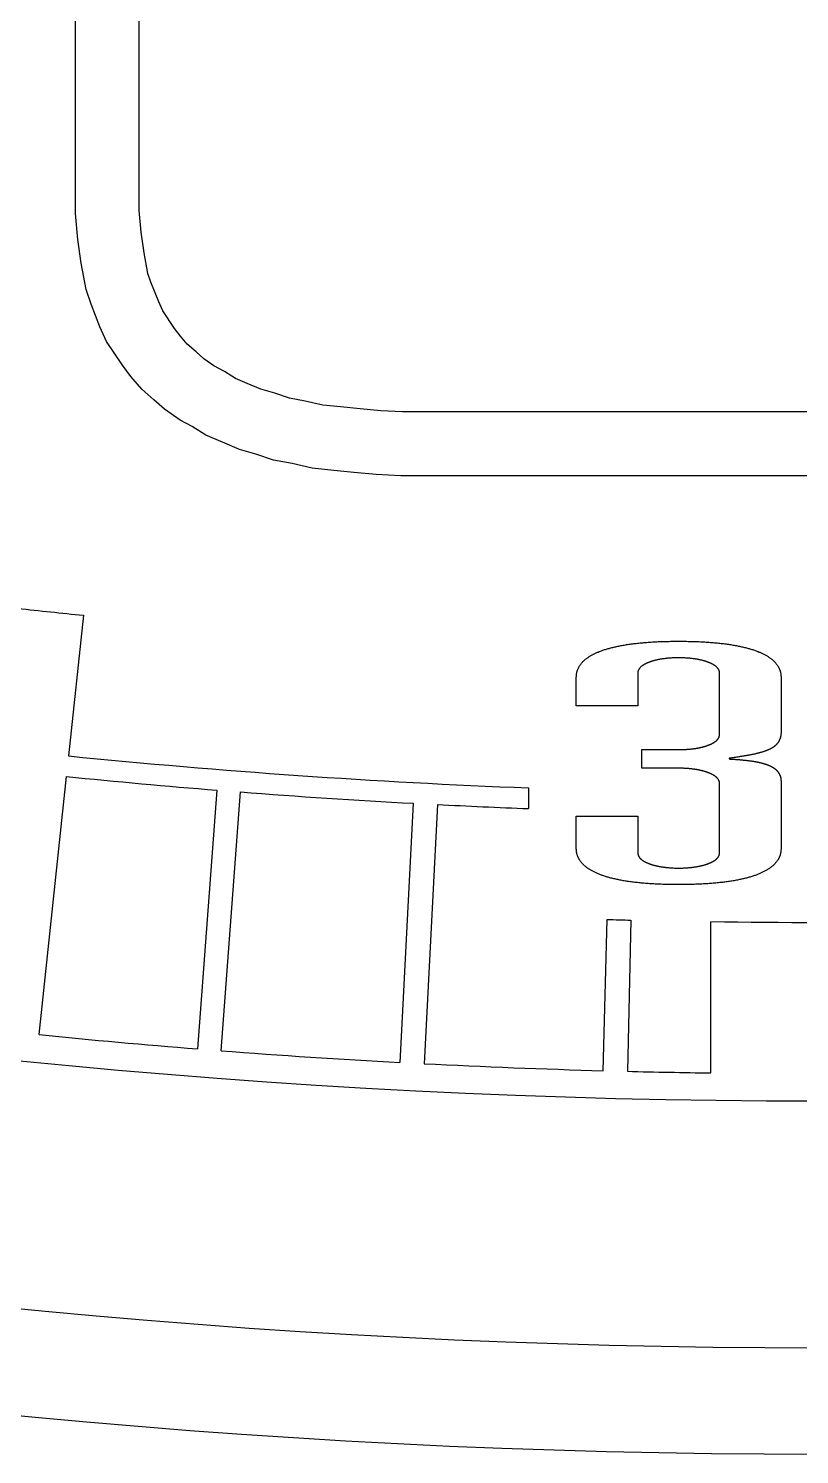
# Model space of a CAD drawing. Extents: x -19.1 to 19.1, y -19.1 to 19.1.
# Drawn here: x -1.853 to -0.041, y -19.15 to -15.799 of the extents above; entities that cross this region are included whole.
import ezdxf

# ---------------------------------------------------------------- set-up
doc = ezdxf.new("R2010")
doc.units = 0
doc.header["$LTSCALE"] = 32.67
doc.layers.add('G_OM_TRIE_D_ESQUISSE__ISO_', color=7, linetype='Continuous')
doc.layers.add('VISIBLE__ISO_', color=7, linetype='Continuous')

msp = doc.modelspace()

# ---------------------------------------------------------------- linework, layer by layer
at = {"layer": 'G_OM_TRIE_D_ESQUISSE__ISO_', "color": 7, "linetype": 'Continuous'}
msp.add_circle((0, 0), 18.9, dxfattribs=at)
at = {"layer": 'VISIBLE__ISO_', "color": 7, "linetype": 'Continuous'}
for p, q in [((-1.7425, -16.2336), (-1.7425, -12.8261)), ((-1.5925, -16.2268), (-1.5925, -12.834)), ((-1.7369, -16.295), (-1.7425, -16.2336)), ((-1.5879, -16.2775), (-1.5925, -16.2268)), ((-1.581, -16.326), (-1.5879, -16.2775)), ((-1.729, -16.3507), (-1.7369, -16.295)), ((-1.7172, -16.4124), (-1.729, -16.3507)), ((-1.5718, -16.3745), (-1.581, -16.326)), ((-1.5648, -16.3953), (-1.5718, -16.3745)), ((-1.7057, -16.4469), (-1.7172, -16.4124)), ((-1.5464, -16.4414), (-1.5648, -16.3953)), ((-1.6846, -16.4998), (-1.7057, -16.4469)), ((-1.5371, -16.4622), (-1.5464, -16.4414)), ((-1.5094, -16.5037), (-1.5371, -16.4622)), ((-1.669, -16.5348), (-1.6846, -16.4998)), ((-1.4956, -16.5222), (-1.5094, -16.5037)), ((-1.6319, -16.5904), (-1.669, -16.5348)), ((-1.4794, -16.5407), (-1.4956, -16.5222)), ((-1.4587, -16.5591), (-1.4794, -16.5407)), ((-1.4402, -16.5753), (-1.4587, -16.5591)), ((-1.4171, -16.5914), (-1.4402, -16.5753)), ((-1.6122, -16.6167), (-1.6319, -16.5904)), ((-1.5861, -16.6465), (-1.6122, -16.6167)), ((-1.3917, -16.6053), (-1.4171, -16.5914)), ((-1.3663, -16.6214), (-1.3917, -16.6053)), ((-1.5579, -16.6716), (-1.5861, -16.6465)), ((-1.3386, -16.633), (-1.3663, -16.6214)), ((-1.3063, -16.6468), (-1.3386, -16.633)), ((-1.274, -16.6561), (-1.3063, -16.6468)), ((-1.5329, -16.6935), (-1.5579, -16.6716)), ((-1.2394, -16.6676), (-1.274, -16.6561)), ((-1.2025, -16.6745), (-1.2394, -16.6676)), ((-1.1609, -16.6838), (-1.2025, -16.6745)), ((-1.1194, -16.6884), (-1.1609, -16.6838)), ((-1.4963, -16.7191), (-1.5329, -16.6935)), ((-1.468, -16.7345), (-1.4963, -16.7191)), ((-1.0732, -16.693), (-1.1194, -16.6884)), ((-1.0248, -16.6976), (-1.0732, -16.693)), ((-0.974, -16.6999), (-1.0248, -16.6976)), ((0.9948, -16.6999), (-0.974, -16.6999)), ((-1.436, -16.7549), (-1.468, -16.7345)), ((-1.397, -16.7712), (-1.436, -16.7549)), ((-1.3567, -16.7884), (-1.397, -16.7712)), ((-1.3184, -16.7994), (-1.3567, -16.7884)), ((-1.2771, -16.8131), (-1.3184, -16.7994)), ((-1.2326, -16.8215), (-1.2771, -16.8131)), ((-1.1856, -16.8319), (-1.2326, -16.8215)), ((-1.1351, -16.8375), (-1.1856, -16.8319)), ((-1.0878, -16.8423), (-1.1351, -16.8375)), ((-1.0353, -16.8473), (-1.0878, -16.8423)), ((-0.9774, -16.8499), (-1.0353, -16.8473)), ((0.9978, -16.8499), (-0.9774, -16.8499)), ((-1.7236, -17.1779), (-1.7584, -17.5085)), ((-0.5653, -17.3909), (-0.5653, -17.3237)), ((-0.4207, -17.313), (-0.4207, -17.3909)), ((-0.2288, -17.4587), (-0.2288, -17.313)), ((-0.0841, -17.3237), (-0.0841, -17.4515)), ((-0.4207, -17.3909), (-0.5653, -17.3909)), ((-0.411, -17.5373), (-0.411, -17.4935)), ((-0.411, -17.4935), (-0.3249, -17.4935)), ((-0.2057, -17.5139), (-0.2057, -17.5156)), ((-1.8274, -18.1633), (-1.7635, -17.5568)), ((-0.3249, -17.5373), (-0.411, -17.5373)), ((-1.41, -17.5887), (-1.4557, -18.1969)), ((-0.6777, -17.5835), (-0.6777, -17.6321)), ((-0.2288, -17.7368), (-0.2288, -17.5724)), ((-0.0841, -17.5693), (-0.0841, -17.7261)), ((-1.4001, -18.2012), (-1.3546, -17.5931)), ((-0.9484, -17.6197), (-0.9796, -18.2287)), ((-0.8916, -17.6226), (-0.9226, -18.2317)), ((-0.5653, -17.7261), (-0.5653, -17.6496)), ((-0.5653, -17.6496), (-0.4207, -17.6496)), ((-0.4207, -17.6496), (-0.4207, -17.7368)), ((-0.5024, -18.2481), (-0.4926, -17.8928)), ((-0.4369, -17.8943), (-0.4451, -18.2496)), ((-0.249, -18.2533), (-0.249, -17.8979))]:
    msp.add_line(p, q, dxfattribs=at)
for points in [[(-0.5653, -17.3237), (-0.5653, -17.3225), (-0.5652, -17.3214), (-0.5652, -17.3202), (-0.5651, -17.319), (-0.565, -17.3179), (-0.5648, -17.3167), (-0.5647, -17.3156), (-0.5645, -17.3144), (-0.5643, -17.3133), (-0.5641, -17.3121), (-0.5638, -17.311), (-0.5635, -17.3099), (-0.5631, -17.3088), (-0.5628, -17.3076), (-0.5624, -17.3065), (-0.562, -17.3054), (-0.5615, -17.3043), (-0.561, -17.3032), (-0.5605, -17.3021), (-0.56, -17.3011), (-0.5595, -17.3), (-0.5589, -17.2989), (-0.5583, -17.2979), (-0.5576, -17.2968), (-0.557, -17.2958), (-0.5563, -17.2948), (-0.5555, -17.2938), (-0.5548, -17.2927), (-0.554, -17.2917), (-0.5532, -17.2907), (-0.5523, -17.2898), (-0.5515, -17.2888), (-0.5506, -17.2878), (-0.5496, -17.2868), (-0.5487, -17.2859), (-0.5477, -17.2849), (-0.5467, -17.284), (-0.5457, -17.2831), (-0.5446, -17.2822), (-0.5435, -17.2813), (-0.5424, -17.2804), (-0.5412, -17.2795), (-0.54, -17.2786), (-0.5388, -17.2777), (-0.5376, -17.2768), (-0.5363, -17.276), (-0.535, -17.2751), (-0.5337, -17.2743), (-0.5323, -17.2734), (-0.5309, -17.2726), (-0.5295, -17.2718), (-0.528, -17.271), (-0.5266, -17.2702), (-0.5251, -17.2694), (-0.5235, -17.2686), (-0.5219, -17.2679), (-0.5203, -17.2671), (-0.5187, -17.2664), (-0.5171, -17.2656), (-0.5154, -17.2649), (-0.5136, -17.2642), (-0.5119, -17.2634), (-0.5101, -17.2627), (-0.5083, -17.262), (-0.5064, -17.2614), (-0.5046, -17.2607), (-0.5027, -17.26), (-0.5007, -17.2593), (-0.4988, -17.2587), (-0.4968, -17.2581), (-0.4947, -17.2574), (-0.4927, -17.2568), (-0.4906, -17.2562), (-0.4884, -17.2556), (-0.4863, -17.255), (-0.4841, -17.2544), (-0.4819, -17.2539), (-0.4796, -17.2533), (-0.4773, -17.2527), (-0.475, -17.2522), (-0.4726, -17.2517), (-0.4702, -17.2511), (-0.4678, -17.2506), (-0.4654, -17.2501), (-0.4629, -17.2496), (-0.4604, -17.2492), (-0.4578, -17.2487), (-0.4552, -17.2482), (-0.4526, -17.2478), (-0.45, -17.2473), (-0.4473, -17.2469), (-0.4446, -17.2465), (-0.4418, -17.2461), (-0.439, -17.2457), (-0.4362, -17.2453), (-0.4334, -17.2449), (-0.4305, -17.2446), (-0.4276, -17.2442), (-0.4246, -17.2439), (-0.4216, -17.2435), (-0.4186, -17.2432), (-0.4155, -17.2429), (-0.4125, -17.2426), (-0.4093, -17.2423), (-0.4062, -17.2421), (-0.403, -17.2418), (-0.3997, -17.2415), (-0.3965, -17.2413), (-0.3932, -17.2411), (-0.3898, -17.2409), (-0.3865, -17.2406), (-0.3831, -17.2405), (-0.3796, -17.2403), (-0.3761, -17.2401), (-0.3726, -17.2399), (-0.3691, -17.2398), (-0.3655, -17.2397), (-0.3619, -17.2395), (-0.3583, -17.2394), (-0.3547, -17.2393), (-0.351, -17.2392), (-0.3473, -17.2392), (-0.3436, -17.2391), (-0.3399, -17.239), (-0.3361, -17.239), (-0.3324, -17.239), (-0.3286, -17.239), (-0.3249, -17.2389), (-0.3211, -17.239), (-0.3173, -17.239), (-0.3136, -17.239), (-0.3098, -17.239), (-0.3061, -17.2391), (-0.3024, -17.2392), (-0.2987, -17.2392), (-0.295, -17.2393), (-0.2914, -17.2394), (-0.2877, -17.2395), (-0.2841, -17.2397), (-0.2806, -17.2398), (-0.277, -17.2399), (-0.2735, -17.2401), (-0.27, -17.2403), (-0.2666, -17.2405), (-0.2632, -17.2406), (-0.2598, -17.2409), (-0.2565, -17.2411), (-0.2531, -17.2413), (-0.2499, -17.2415), (-0.2466, -17.2418), (-0.2434, -17.2421), (-0.2403, -17.2423), (-0.2371, -17.2426), (-0.234, -17.2429), (-0.231, -17.2432), (-0.228, -17.2435), (-0.225, -17.2439), (-0.222, -17.2442), (-0.2191, -17.2446), (-0.2162, -17.2449), (-0.2133, -17.2453), (-0.2105, -17.2457), (-0.2077, -17.2461), (-0.205, -17.2465), (-0.2022, -17.2469), (-0.1996, -17.2473), (-0.1969, -17.2478), (-0.1943, -17.2482), (-0.1917, -17.2487), (-0.1891, -17.2492), (-0.1866, -17.2496), (-0.1841, -17.2501), (-0.1817, -17.2506), (-0.1793, -17.2511), (-0.1769, -17.2517), (-0.1745, -17.2522), (-0.1722, -17.2527), (-0.1699, -17.2533), (-0.1676, -17.2539), (-0.1654, -17.2544), (-0.1632, -17.255), (-0.1611, -17.2556), (-0.1589, -17.2562), (-0.1568, -17.2568), (-0.1548, -17.2574), (-0.1527, -17.2581), (-0.1507, -17.2587), (-0.1487, -17.2593), (-0.1468, -17.26), (-0.1449, -17.2607), (-0.143, -17.2614), (-0.1412, -17.262), (-0.1394, -17.2627), (-0.1376, -17.2634), (-0.1358, -17.2642), (-0.1341, -17.2649), (-0.1324, -17.2656), (-0.1307, -17.2664), (-0.1291, -17.2671), (-0.1275, -17.2679), (-0.1259, -17.2686), (-0.1244, -17.2694), (-0.1229, -17.2702), (-0.1214, -17.271), (-0.1199, -17.2718), (-0.1185, -17.2726), (-0.1171, -17.2734), (-0.1158, -17.2743), (-0.1144, -17.2751), (-0.1131, -17.276), (-0.1119, -17.2768), (-0.1106, -17.2777), (-0.1094, -17.2786), (-0.1082, -17.2795), (-0.1071, -17.2804), (-0.1059, -17.2813), (-0.1048, -17.2822), (-0.1038, -17.2831), (-0.1027, -17.284), (-0.1017, -17.2849), (-0.1007, -17.2859), (-0.0998, -17.2868), (-0.0988, -17.2878), (-0.0979, -17.2888), (-0.0971, -17.2898), (-0.0962, -17.2907), (-0.0954, -17.2917), (-0.0946, -17.2927), (-0.0939, -17.2938), (-0.0932, -17.2948), (-0.0925, -17.2958), (-0.0918, -17.2968), (-0.0912, -17.2979), (-0.0905, -17.2989), (-0.09, -17.3), (-0.0894, -17.3011), (-0.0889, -17.3021), (-0.0884, -17.3032), (-0.0879, -17.3043), (-0.0874, -17.3054), (-0.087, -17.3065), (-0.0866, -17.3076), (-0.0863, -17.3088), (-0.0859, -17.3099), (-0.0856, -17.311), (-0.0853, -17.3121), (-0.0851, -17.3133), (-0.0849, -17.3144), (-0.0847, -17.3156), (-0.0846, -17.3167), (-0.0844, -17.3179), (-0.0843, -17.319), (-0.0843, -17.3202), (-0.0842, -17.3214), (-0.0841, -17.3225), (-0.0841, -17.3237)], [(-0.2288, -17.313), (-0.2288, -17.3126), (-0.2288, -17.3121), (-0.2289, -17.3117), (-0.2289, -17.3112), (-0.229, -17.3108), (-0.229, -17.3103), (-0.2291, -17.3099), (-0.2292, -17.3094), (-0.2293, -17.309), (-0.2295, -17.3086), (-0.2296, -17.3081), (-0.2298, -17.3077), (-0.2299, -17.3072), (-0.2301, -17.3068), (-0.2303, -17.3064), (-0.2306, -17.3059), (-0.2308, -17.3055), (-0.231, -17.3051), (-0.2313, -17.3047), (-0.2315, -17.3042), (-0.2318, -17.3038), (-0.2321, -17.3034), (-0.2324, -17.303), (-0.2327, -17.3026), (-0.2331, -17.3022), (-0.2334, -17.3018), (-0.2338, -17.3014), (-0.2341, -17.301), (-0.2345, -17.3006), (-0.2349, -17.3002), (-0.2353, -17.2998), (-0.2357, -17.2994), (-0.2361, -17.299), (-0.2366, -17.2986), (-0.237, -17.2982), (-0.2375, -17.2978), (-0.238, -17.2974), (-0.2385, -17.2971), (-0.239, -17.2967), (-0.2395, -17.2963), (-0.24, -17.296), (-0.2405, -17.2956), (-0.2411, -17.2952), (-0.2416, -17.2949), (-0.2422, -17.2945), (-0.2428, -17.2941), (-0.2434, -17.2938), (-0.244, -17.2934), (-0.2446, -17.2931), (-0.2452, -17.2927), (-0.2458, -17.2924), (-0.2465, -17.2921), (-0.2471, -17.2917), (-0.2478, -17.2914), (-0.2485, -17.2911), (-0.2492, -17.2907), (-0.2499, -17.2904), (-0.2506, -17.2901), (-0.2513, -17.2898), (-0.2521, -17.2895), (-0.2528, -17.2892), (-0.2536, -17.2888), (-0.2543, -17.2885), (-0.2551, -17.2882), (-0.2559, -17.2879), (-0.2567, -17.2877), (-0.2575, -17.2874), (-0.2583, -17.2871), (-0.2592, -17.2868), (-0.26, -17.2865), (-0.2609, -17.2862), (-0.2617, -17.286), (-0.2626, -17.2857), (-0.2635, -17.2854), (-0.2644, -17.2852), (-0.2653, -17.2849), (-0.2662, -17.2847), (-0.2671, -17.2844), (-0.2681, -17.2842), (-0.269, -17.2839), (-0.27, -17.2837), (-0.2709, -17.2835), (-0.2719, -17.2832), (-0.2729, -17.283), (-0.274, -17.2828), (-0.2751, -17.2825), (-0.2762, -17.2823), (-0.2774, -17.2821), (-0.2787, -17.2818), (-0.28, -17.2816), (-0.2814, -17.2813), (-0.2828, -17.2811), (-0.2843, -17.2808), (-0.2859, -17.2806), (-0.2875, -17.2803), (-0.2892, -17.2801), (-0.291, -17.2799), (-0.2929, -17.2796), (-0.2948, -17.2794), (-0.2967, -17.2792), (-0.2988, -17.279), (-0.3009, -17.2788), (-0.3031, -17.2787), (-0.3053, -17.2785), (-0.3076, -17.2784), (-0.31, -17.2782), (-0.3124, -17.2781), (-0.3148, -17.278), (-0.3173, -17.278), (-0.3198, -17.2779), (-0.3223, -17.2779), (-0.3248, -17.2779), (-0.3274, -17.2779), (-0.3299, -17.2779), (-0.3324, -17.278), (-0.3349, -17.278), (-0.3373, -17.2781), (-0.3397, -17.2782), (-0.3421, -17.2784), (-0.3444, -17.2785), (-0.3466, -17.2787), (-0.3487, -17.2788), (-0.3508, -17.279), (-0.3529, -17.2792), (-0.3548, -17.2794), (-0.3567, -17.2796), (-0.3586, -17.2799), (-0.3603, -17.2801), (-0.362, -17.2803), (-0.3637, -17.2806), (-0.3652, -17.2808), (-0.3667, -17.2811), (-0.3682, -17.2813), (-0.3695, -17.2816), (-0.3708, -17.2818), (-0.3721, -17.2821), (-0.3733, -17.2823), (-0.3744, -17.2825), (-0.3755, -17.2828), (-0.3766, -17.283), (-0.3776, -17.2832), (-0.3786, -17.2835), (-0.3795, -17.2837), (-0.3805, -17.2839), (-0.3814, -17.2842), (-0.3824, -17.2844), (-0.3833, -17.2847), (-0.3842, -17.2849), (-0.3851, -17.2852), (-0.386, -17.2854), (-0.3869, -17.2857), (-0.3877, -17.286), (-0.3886, -17.2862), (-0.3895, -17.2865), (-0.3903, -17.2868), (-0.3911, -17.2871), (-0.3919, -17.2874), (-0.3928, -17.2877), (-0.3936, -17.2879), (-0.3943, -17.2882), (-0.3951, -17.2885), (-0.3959, -17.2888), (-0.3966, -17.2892), (-0.3974, -17.2895), (-0.3981, -17.2898), (-0.3988, -17.2901), (-0.3996, -17.2904), (-0.4003, -17.2907), (-0.4009, -17.2911), (-0.4016, -17.2914), (-0.4023, -17.2917), (-0.4029, -17.2921), (-0.4036, -17.2924), (-0.4042, -17.2927), (-0.4049, -17.2931), (-0.4055, -17.2934), (-0.4061, -17.2938), (-0.4067, -17.2941), (-0.4072, -17.2945), (-0.4078, -17.2949), (-0.4084, -17.2952), (-0.4089, -17.2956), (-0.4094, -17.296), (-0.41, -17.2963), (-0.4105, -17.2967), (-0.411, -17.2971), (-0.4115, -17.2974), (-0.4119, -17.2978), (-0.4124, -17.2982), (-0.4128, -17.2986), (-0.4133, -17.299), (-0.4137, -17.2994), (-0.4141, -17.2998), (-0.4145, -17.3002), (-0.4149, -17.3006), (-0.4153, -17.301), (-0.4157, -17.3014), (-0.416, -17.3018), (-0.4164, -17.3022), (-0.4167, -17.3026), (-0.417, -17.303), (-0.4173, -17.3034), (-0.4176, -17.3038), (-0.4179, -17.3042), (-0.4181, -17.3047), (-0.4184, -17.3051), (-0.4186, -17.3055), (-0.4189, -17.3059), (-0.4191, -17.3064), (-0.4193, -17.3068), (-0.4195, -17.3072), (-0.4196, -17.3077), (-0.4198, -17.3081), (-0.42, -17.3086), (-0.4201, -17.309), (-0.4202, -17.3094), (-0.4203, -17.3099), (-0.4204, -17.3103), (-0.4204, -17.3108), (-0.4205, -17.3112), (-0.4205, -17.3117), (-0.4206, -17.3121), (-0.4206, -17.3126), (-0.4207, -17.313)], [(-0.0841, -17.4515), (-0.0841, -17.4524), (-0.0841, -17.4533), (-0.0842, -17.4542), (-0.0842, -17.4551), (-0.0842, -17.456), (-0.0843, -17.4569), (-0.0844, -17.4578), (-0.0845, -17.4586), (-0.0846, -17.4595), (-0.0847, -17.4604), (-0.0848, -17.4612), (-0.085, -17.4621), (-0.0852, -17.4629), (-0.0854, -17.4638), (-0.0856, -17.4646), (-0.0858, -17.4654), (-0.086, -17.4662), (-0.0863, -17.467), (-0.0865, -17.4678), (-0.0868, -17.4685), (-0.0871, -17.4693), (-0.0874, -17.4701), (-0.0877, -17.4708), (-0.088, -17.4715), (-0.0884, -17.4723), (-0.0887, -17.473), (-0.0891, -17.4737), (-0.0895, -17.4744), (-0.0899, -17.4751), (-0.0903, -17.4758), (-0.0908, -17.4764), (-0.0912, -17.4771), (-0.0917, -17.4777), (-0.0922, -17.4784), (-0.0927, -17.479), (-0.0932, -17.4796), (-0.0937, -17.4802), (-0.0942, -17.4809), (-0.0948, -17.4815), (-0.0954, -17.482), (-0.096, -17.4826), (-0.0966, -17.4832), (-0.0972, -17.4838), (-0.0978, -17.4843), (-0.0985, -17.4849), (-0.0991, -17.4854), (-0.0998, -17.4859), (-0.1005, -17.4865), (-0.1012, -17.487), (-0.1019, -17.4875), (-0.1026, -17.488), (-0.1034, -17.4885), (-0.1042, -17.489), (-0.1049, -17.4895), (-0.1057, -17.4899), (-0.1065, -17.4904), (-0.1074, -17.4909), (-0.1082, -17.4913), (-0.1091, -17.4918), (-0.1099, -17.4922), (-0.1108, -17.4927), (-0.1117, -17.4931), (-0.1126, -17.4935), (-0.1136, -17.494), (-0.1145, -17.4944), (-0.1155, -17.4948), (-0.1164, -17.4952), (-0.1174, -17.4956), (-0.1184, -17.496), (-0.1195, -17.4964), (-0.1205, -17.4968), (-0.1216, -17.4971), (-0.1226, -17.4975), (-0.1237, -17.4979), (-0.1248, -17.4982), (-0.1259, -17.4986), (-0.1271, -17.499), (-0.1282, -17.4993), (-0.1294, -17.4997), (-0.1305, -17.5), (-0.1317, -17.5004), (-0.1329, -17.5007), (-0.1342, -17.501), (-0.1354, -17.5014), (-0.1367, -17.5017), (-0.1379, -17.502), (-0.1392, -17.5023), (-0.1405, -17.5027), (-0.1419, -17.503), (-0.1432, -17.5033), (-0.1445, -17.5036), (-0.1459, -17.5039), (-0.1473, -17.5042), (-0.1487, -17.5045), (-0.1501, -17.5048), (-0.1516, -17.5051), (-0.153, -17.5054), (-0.1545, -17.5057), (-0.156, -17.506), (-0.1575, -17.5063), (-0.159, -17.5065), (-0.1605, -17.5068), (-0.1621, -17.5071), (-0.1636, -17.5074), (-0.1652, -17.5077), (-0.1668, -17.508), (-0.1684, -17.5082), (-0.17, -17.5085), (-0.1717, -17.5088), (-0.1734, -17.5091), (-0.175, -17.5093), (-0.1767, -17.5096), (-0.1785, -17.5099), (-0.1802, -17.5101), (-0.1819, -17.5104), (-0.1837, -17.5107), (-0.1855, -17.511), (-0.1873, -17.5112), (-0.1891, -17.5115), (-0.1909, -17.5118), (-0.1927, -17.512), (-0.1945, -17.5123), (-0.1964, -17.5126), (-0.1982, -17.5128), (-0.2001, -17.5131), (-0.2019, -17.5133), (-0.2038, -17.5136), (-0.2057, -17.5139)], [(-0.3249, -17.4935), (-0.3236, -17.4935), (-0.3222, -17.4935), (-0.3209, -17.4935), (-0.3196, -17.4935), (-0.3183, -17.4935), (-0.317, -17.4934), (-0.3157, -17.4934), (-0.3144, -17.4934), (-0.3131, -17.4933), (-0.3118, -17.4933), (-0.3105, -17.4932), (-0.3092, -17.4931), (-0.308, -17.4931), (-0.3067, -17.493), (-0.3054, -17.4929), (-0.3042, -17.4928), (-0.303, -17.4927), (-0.3017, -17.4926), (-0.3005, -17.4925), (-0.2993, -17.4924), (-0.2981, -17.4923), (-0.2969, -17.4922), (-0.2957, -17.4921), (-0.2945, -17.492), (-0.2934, -17.4918), (-0.2922, -17.4917), (-0.291, -17.4915), (-0.2899, -17.4914), (-0.2888, -17.4912), (-0.2876, -17.4911), (-0.2865, -17.4909), (-0.2854, -17.4908), (-0.2843, -17.4906), (-0.2832, -17.4904), (-0.2822, -17.4902), (-0.2811, -17.4901), (-0.28, -17.4899), (-0.279, -17.4897), (-0.2779, -17.4895), (-0.2769, -17.4893), (-0.2759, -17.4891), (-0.2749, -17.4889), (-0.2739, -17.4886), (-0.2729, -17.4884), (-0.2719, -17.4882), (-0.2709, -17.488), (-0.27, -17.4877), (-0.269, -17.4875), (-0.2681, -17.4873), (-0.2671, -17.487), (-0.2662, -17.4868), (-0.2653, -17.4865), (-0.2644, -17.4863), (-0.2635, -17.486), (-0.2626, -17.4857), (-0.2617, -17.4855), (-0.2609, -17.4852), (-0.26, -17.4849), (-0.2592, -17.4847), (-0.2583, -17.4844), (-0.2575, -17.4841), (-0.2567, -17.4838), (-0.2559, -17.4835), (-0.2551, -17.4832), (-0.2543, -17.4829), (-0.2536, -17.4826), (-0.2528, -17.4823), (-0.2521, -17.482), (-0.2513, -17.4817), (-0.2506, -17.4814), (-0.2499, -17.4811), (-0.2492, -17.4807), (-0.2485, -17.4804), (-0.2478, -17.4801), (-0.2471, -17.4798), (-0.2465, -17.4794), (-0.2458, -17.4791), (-0.2452, -17.4788), (-0.2446, -17.4784), (-0.244, -17.4781), (-0.2434, -17.4777), (-0.2428, -17.4774), (-0.2422, -17.477), (-0.2416, -17.4767), (-0.2411, -17.4763), (-0.2405, -17.4759), (-0.24, -17.4756), (-0.2395, -17.4752), (-0.239, -17.4748), (-0.2385, -17.4745), (-0.238, -17.4741), (-0.2375, -17.4737), (-0.237, -17.4733), (-0.2366, -17.473), (-0.2361, -17.4726), (-0.2357, -17.4722), (-0.2353, -17.4718), (-0.2349, -17.4714), (-0.2345, -17.471), (-0.2341, -17.4706), (-0.2338, -17.4702), (-0.2334, -17.4698), (-0.2331, -17.4694), (-0.2327, -17.469), (-0.2324, -17.4686), (-0.2321, -17.4682), (-0.2318, -17.4678), (-0.2315, -17.4674), (-0.2313, -17.467), (-0.231, -17.4666), (-0.2308, -17.4661), (-0.2306, -17.4657), (-0.2303, -17.4653), (-0.2301, -17.4649), (-0.2299, -17.4644), (-0.2298, -17.464), (-0.2296, -17.4636), (-0.2295, -17.4631), (-0.2293, -17.4627), (-0.2292, -17.4623), (-0.2291, -17.4618), (-0.229, -17.4614), (-0.229, -17.461), (-0.2289, -17.4605), (-0.2289, -17.4601), (-0.2288, -17.4596), (-0.2288, -17.4592), (-0.2288, -17.4587)], [(-0.2057, -17.5156), (-0.2038, -17.5157), (-0.2019, -17.5158), (-0.2001, -17.5159), (-0.1982, -17.516), (-0.1964, -17.5161), (-0.1945, -17.5163), (-0.1927, -17.5164), (-0.1909, -17.5165), (-0.1891, -17.5166), (-0.1873, -17.5168), (-0.1855, -17.5169), (-0.1837, -17.517), (-0.1819, -17.5172), (-0.1802, -17.5173), (-0.1785, -17.5175), (-0.1767, -17.5176), (-0.175, -17.5178), (-0.1734, -17.518), (-0.1717, -17.5181), (-0.17, -17.5183), (-0.1684, -17.5185), (-0.1668, -17.5187), (-0.1652, -17.5188), (-0.1636, -17.519), (-0.1621, -17.5192), (-0.1605, -17.5194), (-0.159, -17.5196), (-0.1575, -17.5198), (-0.156, -17.52), (-0.1545, -17.5202), (-0.153, -17.5204), (-0.1516, -17.5207), (-0.1501, -17.5209), (-0.1487, -17.5211), (-0.1473, -17.5214), (-0.1459, -17.5216), (-0.1445, -17.5218), (-0.1432, -17.5221), (-0.1419, -17.5223), (-0.1405, -17.5226), (-0.1392, -17.5229), (-0.1379, -17.5231), (-0.1367, -17.5234), (-0.1354, -17.5237), (-0.1342, -17.5239), (-0.1329, -17.5242), (-0.1317, -17.5245), (-0.1305, -17.5248), (-0.1294, -17.5251), (-0.1282, -17.5254), (-0.1271, -17.5257), (-0.1259, -17.5261), (-0.1248, -17.5264), (-0.1237, -17.5267), (-0.1226, -17.527), (-0.1216, -17.5274), (-0.1205, -17.5277), (-0.1195, -17.5281), (-0.1185, -17.5284), (-0.1174, -17.5288), (-0.1165, -17.5292), (-0.1155, -17.5295), (-0.1145, -17.5299), (-0.1136, -17.5303), (-0.1126, -17.5307), (-0.1117, -17.5311), (-0.1108, -17.5315), (-0.1099, -17.5319), (-0.1091, -17.5323), (-0.1082, -17.5327), (-0.1074, -17.5332), (-0.1066, -17.5336), (-0.1058, -17.534), (-0.105, -17.5345), (-0.1042, -17.5349), (-0.1034, -17.5354), (-0.1027, -17.5359), (-0.1019, -17.5363), (-0.1012, -17.5368), (-0.1005, -17.5373), (-0.0998, -17.5378), (-0.0991, -17.5383), (-0.0985, -17.5388), (-0.0978, -17.5393), (-0.0972, -17.5399), (-0.0966, -17.5404), (-0.096, -17.5409), (-0.0954, -17.5415), (-0.0948, -17.542), (-0.0943, -17.5426), (-0.0937, -17.5431), (-0.0932, -17.5437), (-0.0927, -17.5443), (-0.0922, -17.5449), (-0.0917, -17.5455), (-0.0913, -17.5461), (-0.0908, -17.5467), (-0.0904, -17.5473), (-0.0899, -17.5479), (-0.0895, -17.5486), (-0.0891, -17.5492), (-0.0888, -17.5499), (-0.0884, -17.5505), (-0.0881, -17.5512), (-0.0877, -17.5519), (-0.0874, -17.5526), (-0.0871, -17.5533), (-0.0868, -17.554), (-0.0865, -17.5547), (-0.0863, -17.5554), (-0.086, -17.5561), (-0.0858, -17.5568), (-0.0856, -17.5576), (-0.0854, -17.5583), (-0.0852, -17.5591), (-0.085, -17.5598), (-0.0849, -17.5606), (-0.0847, -17.5614), (-0.0846, -17.5621), (-0.0845, -17.5629), (-0.0844, -17.5637), (-0.0843, -17.5645), (-0.0843, -17.5653), (-0.0842, -17.5661), (-0.0842, -17.5669), (-0.0841, -17.5677), (-0.0841, -17.5685), (-0.0841, -17.5693)], [(-0.2288, -17.5724), (-0.2288, -17.572), (-0.2288, -17.5715), (-0.2289, -17.5711), (-0.2289, -17.5707), (-0.229, -17.5702), (-0.229, -17.5698), (-0.2291, -17.5693), (-0.2292, -17.5689), (-0.2293, -17.5685), (-0.2295, -17.568), (-0.2296, -17.5676), (-0.2298, -17.5672), (-0.2299, -17.5667), (-0.2301, -17.5663), (-0.2303, -17.5659), (-0.2306, -17.5655), (-0.2308, -17.565), (-0.231, -17.5646), (-0.2313, -17.5642), (-0.2315, -17.5638), (-0.2318, -17.5634), (-0.2321, -17.5629), (-0.2324, -17.5625), (-0.2327, -17.5621), (-0.2331, -17.5617), (-0.2334, -17.5613), (-0.2338, -17.5609), (-0.2341, -17.5605), (-0.2345, -17.5601), (-0.2349, -17.5597), (-0.2353, -17.5593), (-0.2357, -17.5589), (-0.2361, -17.5585), (-0.2366, -17.5582), (-0.237, -17.5578), (-0.2375, -17.5574), (-0.238, -17.557), (-0.2385, -17.5566), (-0.239, -17.5563), (-0.2395, -17.5559), (-0.24, -17.5555), (-0.2405, -17.5552), (-0.2411, -17.5548), (-0.2416, -17.5544), (-0.2422, -17.5541), (-0.2428, -17.5537), (-0.2434, -17.5534), (-0.244, -17.553), (-0.2446, -17.5527), (-0.2452, -17.5523), (-0.2458, -17.552), (-0.2465, -17.5516), (-0.2471, -17.5513), (-0.2478, -17.551), (-0.2485, -17.5506), (-0.2492, -17.5503), (-0.2499, -17.55), (-0.2506, -17.5497), (-0.2513, -17.5493), (-0.2521, -17.549), (-0.2528, -17.5487), (-0.2536, -17.5484), (-0.2543, -17.5481), (-0.2551, -17.5478), (-0.2559, -17.5475), (-0.2567, -17.5472), (-0.2575, -17.5469), (-0.2583, -17.5466), (-0.2592, -17.5463), (-0.26, -17.546), (-0.2609, -17.5458), (-0.2617, -17.5455), (-0.2626, -17.5452), (-0.2635, -17.545), (-0.2644, -17.5447), (-0.2653, -17.5444), (-0.2662, -17.5442), (-0.2671, -17.5439), (-0.2681, -17.5437), (-0.269, -17.5434), (-0.2699, -17.5432), (-0.2709, -17.543), (-0.2719, -17.5427), (-0.2729, -17.5425), (-0.2739, -17.5423), (-0.2749, -17.5421), (-0.2759, -17.5419), (-0.2769, -17.5416), (-0.2779, -17.5414), (-0.279, -17.5412), (-0.28, -17.541), (-0.2811, -17.5408), (-0.2822, -17.5407), (-0.2832, -17.5405), (-0.2843, -17.5403), (-0.2854, -17.5401), (-0.2865, -17.54), (-0.2876, -17.5398), (-0.2888, -17.5396), (-0.2899, -17.5395), (-0.291, -17.5393), (-0.2922, -17.5392), (-0.2934, -17.539), (-0.2945, -17.5389), (-0.2957, -17.5388), (-0.2969, -17.5387), (-0.2981, -17.5385), (-0.2993, -17.5384), (-0.3005, -17.5383), (-0.3017, -17.5382), (-0.303, -17.5381), (-0.3042, -17.538), (-0.3054, -17.5379), (-0.3067, -17.5379), (-0.308, -17.5378), (-0.3092, -17.5377), (-0.3105, -17.5376), (-0.3118, -17.5376), (-0.3131, -17.5375), (-0.3144, -17.5375), (-0.3157, -17.5374), (-0.317, -17.5374), (-0.3183, -17.5374), (-0.3196, -17.5374), (-0.3209, -17.5373), (-0.3222, -17.5373), (-0.3236, -17.5373), (-0.3249, -17.5373)], [(-0.0841, -17.7261), (-0.0841, -17.7273), (-0.0842, -17.7284), (-0.0843, -17.7296), (-0.0843, -17.7307), (-0.0844, -17.7319), (-0.0846, -17.7331), (-0.0847, -17.7342), (-0.0849, -17.7354), (-0.0851, -17.7365), (-0.0853, -17.7376), (-0.0856, -17.7388), (-0.0859, -17.7399), (-0.0863, -17.741), (-0.0866, -17.7422), (-0.087, -17.7433), (-0.0874, -17.7444), (-0.0879, -17.7455), (-0.0884, -17.7466), (-0.0889, -17.7476), (-0.0894, -17.7487), (-0.09, -17.7498), (-0.0905, -17.7508), (-0.0912, -17.7519), (-0.0918, -17.7529), (-0.0925, -17.754), (-0.0932, -17.755), (-0.0939, -17.756), (-0.0946, -17.757), (-0.0954, -17.758), (-0.0962, -17.759), (-0.0971, -17.76), (-0.0979, -17.761), (-0.0988, -17.762), (-0.0998, -17.7629), (-0.1007, -17.7639), (-0.1017, -17.7648), (-0.1027, -17.7658), (-0.1038, -17.7667), (-0.1048, -17.7676), (-0.1059, -17.7685), (-0.1071, -17.7694), (-0.1082, -17.7703), (-0.1094, -17.7712), (-0.1106, -17.7721), (-0.1119, -17.773), (-0.1131, -17.7738), (-0.1144, -17.7747), (-0.1158, -17.7755), (-0.1171, -17.7763), (-0.1185, -17.7772), (-0.1199, -17.778), (-0.1214, -17.7788), (-0.1229, -17.7796), (-0.1244, -17.7804), (-0.1259, -17.7811), (-0.1275, -17.7819), (-0.1291, -17.7827), (-0.1307, -17.7834), (-0.1324, -17.7842), (-0.1341, -17.7849), (-0.1358, -17.7856), (-0.1376, -17.7863), (-0.1394, -17.787), (-0.1412, -17.7877), (-0.143, -17.7884), (-0.1449, -17.7891), (-0.1468, -17.7898), (-0.1487, -17.7904), (-0.1507, -17.7911), (-0.1527, -17.7917), (-0.1548, -17.7924), (-0.1568, -17.793), (-0.1589, -17.7936), (-0.1611, -17.7942), (-0.1632, -17.7948), (-0.1654, -17.7954), (-0.1676, -17.7959), (-0.1699, -17.7965), (-0.1722, -17.797), (-0.1745, -17.7976), (-0.1769, -17.7981), (-0.1793, -17.7986), (-0.1817, -17.7991), (-0.1841, -17.7997), (-0.1866, -17.8001), (-0.1891, -17.8006), (-0.1917, -17.8011), (-0.1943, -17.8016), (-0.1969, -17.802), (-0.1996, -17.8024), (-0.2022, -17.8029), (-0.205, -17.8033), (-0.2077, -17.8037), (-0.2105, -17.8041), (-0.2133, -17.8045), (-0.2162, -17.8048), (-0.2191, -17.8052), (-0.222, -17.8056), (-0.225, -17.8059), (-0.228, -17.8062), (-0.231, -17.8066), (-0.234, -17.8069), (-0.2371, -17.8072), (-0.2403, -17.8075), (-0.2434, -17.8077), (-0.2466, -17.808), (-0.2499, -17.8082), (-0.2531, -17.8085), (-0.2565, -17.8087), (-0.2598, -17.8089), (-0.2632, -17.8091), (-0.2666, -17.8093), (-0.27, -17.8095), (-0.2735, -17.8097), (-0.277, -17.8098), (-0.2806, -17.81), (-0.2841, -17.8101), (-0.2877, -17.8103), (-0.2914, -17.8104), (-0.295, -17.8105), (-0.2987, -17.8106), (-0.3024, -17.8106), (-0.3061, -17.8107), (-0.3098, -17.8107), (-0.3136, -17.8108), (-0.3173, -17.8108), (-0.3211, -17.8108), (-0.3249, -17.8108), (-0.3286, -17.8108), (-0.3324, -17.8108), (-0.3361, -17.8108), (-0.3399, -17.8107), (-0.3436, -17.8107), (-0.3473, -17.8106), (-0.351, -17.8106), (-0.3547, -17.8105), (-0.3583, -17.8104), (-0.3619, -17.8103), (-0.3655, -17.8101), (-0.3691, -17.81), (-0.3726, -17.8098), (-0.3761, -17.8097), (-0.3796, -17.8095), (-0.3831, -17.8093), (-0.3865, -17.8091), (-0.3898, -17.8089), (-0.3932, -17.8087), (-0.3965, -17.8085), (-0.3997, -17.8082), (-0.403, -17.808), (-0.4062, -17.8077), (-0.4093, -17.8075), (-0.4125, -17.8072), (-0.4155, -17.8069), (-0.4186, -17.8066), (-0.4216, -17.8062), (-0.4246, -17.8059), (-0.4276, -17.8056), (-0.4305, -17.8052), (-0.4334, -17.8048), (-0.4362, -17.8045), (-0.439, -17.8041), (-0.4418, -17.8037), (-0.4446, -17.8033), (-0.4473, -17.8029), (-0.45, -17.8024), (-0.4526, -17.802), (-0.4552, -17.8016), (-0.4578, -17.8011), (-0.4604, -17.8006), (-0.4629, -17.8001), (-0.4654, -17.7997), (-0.4678, -17.7991), (-0.4702, -17.7986), (-0.4726, -17.7981), (-0.475, -17.7976), (-0.4773, -17.797), (-0.4796, -17.7965), (-0.4819, -17.7959), (-0.4841, -17.7954), (-0.4863, -17.7948), (-0.4884, -17.7942), (-0.4906, -17.7936), (-0.4927, -17.793), (-0.4947, -17.7924), (-0.4968, -17.7917), (-0.4988, -17.7911), (-0.5007, -17.7904), (-0.5027, -17.7898), (-0.5046, -17.7891), (-0.5064, -17.7884), (-0.5083, -17.7877), (-0.5101, -17.787), (-0.5119, -17.7863), (-0.5136, -17.7856), (-0.5154, -17.7849), (-0.5171, -17.7842), (-0.5187, -17.7834), (-0.5203, -17.7827), (-0.5219, -17.7819), (-0.5235, -17.7811), (-0.5251, -17.7804), (-0.5266, -17.7796), (-0.528, -17.7788), (-0.5295, -17.778), (-0.5309, -17.7772), (-0.5323, -17.7763), (-0.5337, -17.7755), (-0.535, -17.7747), (-0.5363, -17.7738), (-0.5376, -17.773), (-0.5388, -17.7721), (-0.54, -17.7712), (-0.5412, -17.7703), (-0.5424, -17.7694), (-0.5435, -17.7685), (-0.5446, -17.7676), (-0.5457, -17.7667), (-0.5467, -17.7658), (-0.5477, -17.7648), (-0.5487, -17.7639), (-0.5496, -17.7629), (-0.5506, -17.762), (-0.5515, -17.761), (-0.5523, -17.76), (-0.5532, -17.759), (-0.554, -17.758), (-0.5548, -17.757), (-0.5555, -17.756), (-0.5563, -17.755), (-0.557, -17.754), (-0.5576, -17.7529), (-0.5583, -17.7519), (-0.5589, -17.7508), (-0.5595, -17.7498), (-0.56, -17.7487), (-0.5605, -17.7476), (-0.561, -17.7466), (-0.5615, -17.7455), (-0.562, -17.7444), (-0.5624, -17.7433), (-0.5628, -17.7422), (-0.5631, -17.741), (-0.5635, -17.7399), (-0.5638, -17.7388), (-0.5641, -17.7376), (-0.5643, -17.7365), (-0.5645, -17.7354), (-0.5647, -17.7342), (-0.5648, -17.7331), (-0.565, -17.7319), (-0.5651, -17.7307), (-0.5652, -17.7296), (-0.5652, -17.7284), (-0.5653, -17.7273), (-0.5653, -17.7261)], [(-0.4207, -17.7368), (-0.4206, -17.7372), (-0.4206, -17.7377), (-0.4205, -17.7381), (-0.4205, -17.7386), (-0.4204, -17.739), (-0.4204, -17.7395), (-0.4203, -17.7399), (-0.4202, -17.7403), (-0.4201, -17.7408), (-0.42, -17.7412), (-0.4198, -17.7417), (-0.4196, -17.7421), (-0.4195, -17.7425), (-0.4193, -17.743), (-0.4191, -17.7434), (-0.4189, -17.7438), (-0.4186, -17.7443), (-0.4184, -17.7447), (-0.4181, -17.7451), (-0.4179, -17.7455), (-0.4176, -17.746), (-0.4173, -17.7464), (-0.417, -17.7468), (-0.4167, -17.7472), (-0.4164, -17.7476), (-0.416, -17.748), (-0.4157, -17.7484), (-0.4153, -17.7488), (-0.4149, -17.7492), (-0.4145, -17.7496), (-0.4141, -17.75), (-0.4137, -17.7504), (-0.4133, -17.7508), (-0.4128, -17.7512), (-0.4124, -17.7516), (-0.4119, -17.752), (-0.4115, -17.7523), (-0.411, -17.7527), (-0.4105, -17.7531), (-0.41, -17.7535), (-0.4094, -17.7538), (-0.4089, -17.7542), (-0.4084, -17.7546), (-0.4078, -17.7549), (-0.4072, -17.7553), (-0.4067, -17.7556), (-0.4061, -17.756), (-0.4055, -17.7563), (-0.4049, -17.7567), (-0.4042, -17.757), (-0.4036, -17.7574), (-0.4029, -17.7577), (-0.4023, -17.7581), (-0.4016, -17.7584), (-0.4009, -17.7587), (-0.4003, -17.759), (-0.3996, -17.7594), (-0.3988, -17.7597), (-0.3981, -17.76), (-0.3974, -17.7603), (-0.3966, -17.7606), (-0.3959, -17.7609), (-0.3951, -17.7612), (-0.3943, -17.7615), (-0.3936, -17.7618), (-0.3928, -17.7621), (-0.3919, -17.7624), (-0.3911, -17.7627), (-0.3903, -17.763), (-0.3895, -17.7633), (-0.3886, -17.7635), (-0.3877, -17.7638), (-0.3869, -17.7641), (-0.386, -17.7643), (-0.3851, -17.7646), (-0.3842, -17.7649), (-0.3833, -17.7651), (-0.3824, -17.7654), (-0.3814, -17.7656), (-0.3805, -17.7659), (-0.3795, -17.7661), (-0.3786, -17.7663), (-0.3776, -17.7666), (-0.3766, -17.7668), (-0.3755, -17.767), (-0.3744, -17.7672), (-0.3733, -17.7675), (-0.3721, -17.7677), (-0.3708, -17.768), (-0.3695, -17.7682), (-0.3682, -17.7685), (-0.3667, -17.7687), (-0.3652, -17.7689), (-0.3637, -17.7692), (-0.362, -17.7694), (-0.3603, -17.7697), (-0.3586, -17.7699), (-0.3567, -17.7701), (-0.3548, -17.7704), (-0.3529, -17.7706), (-0.3508, -17.7708), (-0.3487, -17.771), (-0.3466, -17.7711), (-0.3444, -17.7713), (-0.3421, -17.7714), (-0.3397, -17.7716), (-0.3373, -17.7717), (-0.3349, -17.7718), (-0.3324, -17.7718), (-0.3299, -17.7719), (-0.3274, -17.7719), (-0.3248, -17.7719), (-0.3223, -17.7719), (-0.3198, -17.7719), (-0.3173, -17.7718), (-0.3148, -17.7718), (-0.3124, -17.7717), (-0.31, -17.7716), (-0.3076, -17.7714), (-0.3053, -17.7713), (-0.3031, -17.7711), (-0.3009, -17.771), (-0.2988, -17.7708), (-0.2967, -17.7706), (-0.2948, -17.7704), (-0.2929, -17.7701), (-0.291, -17.7699), (-0.2892, -17.7697), (-0.2875, -17.7694), (-0.2859, -17.7692), (-0.2843, -17.7689), (-0.2828, -17.7687), (-0.2814, -17.7685), (-0.28, -17.7682), (-0.2787, -17.768), (-0.2774, -17.7677), (-0.2762, -17.7675), (-0.2751, -17.7672), (-0.274, -17.767), (-0.2729, -17.7668), (-0.2719, -17.7666), (-0.2709, -17.7663), (-0.27, -17.7661), (-0.269, -17.7659), (-0.2681, -17.7656), (-0.2671, -17.7654), (-0.2662, -17.7651), (-0.2653, -17.7649), (-0.2644, -17.7646), (-0.2635, -17.7643), (-0.2626, -17.7641), (-0.2617, -17.7638), (-0.2609, -17.7635), (-0.26, -17.7633), (-0.2592, -17.763), (-0.2583, -17.7627), (-0.2575, -17.7624), (-0.2567, -17.7621), (-0.2559, -17.7618), (-0.2551, -17.7615), (-0.2543, -17.7612), (-0.2536, -17.7609), (-0.2528, -17.7606), (-0.2521, -17.7603), (-0.2513, -17.76), (-0.2506, -17.7597), (-0.2499, -17.7594), (-0.2492, -17.759), (-0.2485, -17.7587), (-0.2478, -17.7584), (-0.2471, -17.7581), (-0.2465, -17.7577), (-0.2458, -17.7574), (-0.2452, -17.757), (-0.2446, -17.7567), (-0.244, -17.7563), (-0.2434, -17.756), (-0.2428, -17.7556), (-0.2422, -17.7553), (-0.2416, -17.7549), (-0.2411, -17.7546), (-0.2405, -17.7542), (-0.24, -17.7538), (-0.2395, -17.7535), (-0.239, -17.7531), (-0.2385, -17.7527), (-0.238, -17.7523), (-0.2375, -17.752), (-0.237, -17.7516), (-0.2366, -17.7512), (-0.2361, -17.7508), (-0.2357, -17.7504), (-0.2353, -17.75), (-0.2349, -17.7496), (-0.2345, -17.7492), (-0.2341, -17.7488), (-0.2338, -17.7484), (-0.2334, -17.748), (-0.2331, -17.7476), (-0.2327, -17.7472), (-0.2324, -17.7468), (-0.2321, -17.7464), (-0.2318, -17.746), (-0.2315, -17.7455), (-0.2313, -17.7451), (-0.231, -17.7447), (-0.2308, -17.7443), (-0.2306, -17.7438), (-0.2303, -17.7434), (-0.2301, -17.743), (-0.2299, -17.7425), (-0.2298, -17.7421), (-0.2296, -17.7417), (-0.2295, -17.7412), (-0.2293, -17.7408), (-0.2292, -17.7403), (-0.2291, -17.7399), (-0.229, -17.7395), (-0.229, -17.739), (-0.2289, -17.7386), (-0.2289, -17.7381), (-0.2288, -17.7377), (-0.2288, -17.7372), (-0.2288, -17.7368)]]:
    msp.add_lwpolyline(points, dxfattribs=at)
for radius in [19.15, 18.32]:
    msp.add_circle((0, 0), radius, dxfattribs=at)
for radius, start, end in [(17.2641, 263.75622, 264.27011), (17.5965, 264.26477, 267.79291), (17.6452, 264.26401, 265.41678), (17.6452, 265.59702, 266.91895), (17.6452, 267.10366, 267.79899), (17.8996, 268.42287, 268.60139), (17.8996, 269.20293, 270.82497), (18.255, 264.25477, 265.42634), (18.255, 265.60117, 266.92377), (18.255, 267.10292, 268.42287), (18.255, 268.60275, 269.21845)]:
    msp.add_arc((0, 0), radius, start, end, dxfattribs=at)

doc.saveas('drawing.dxf')
